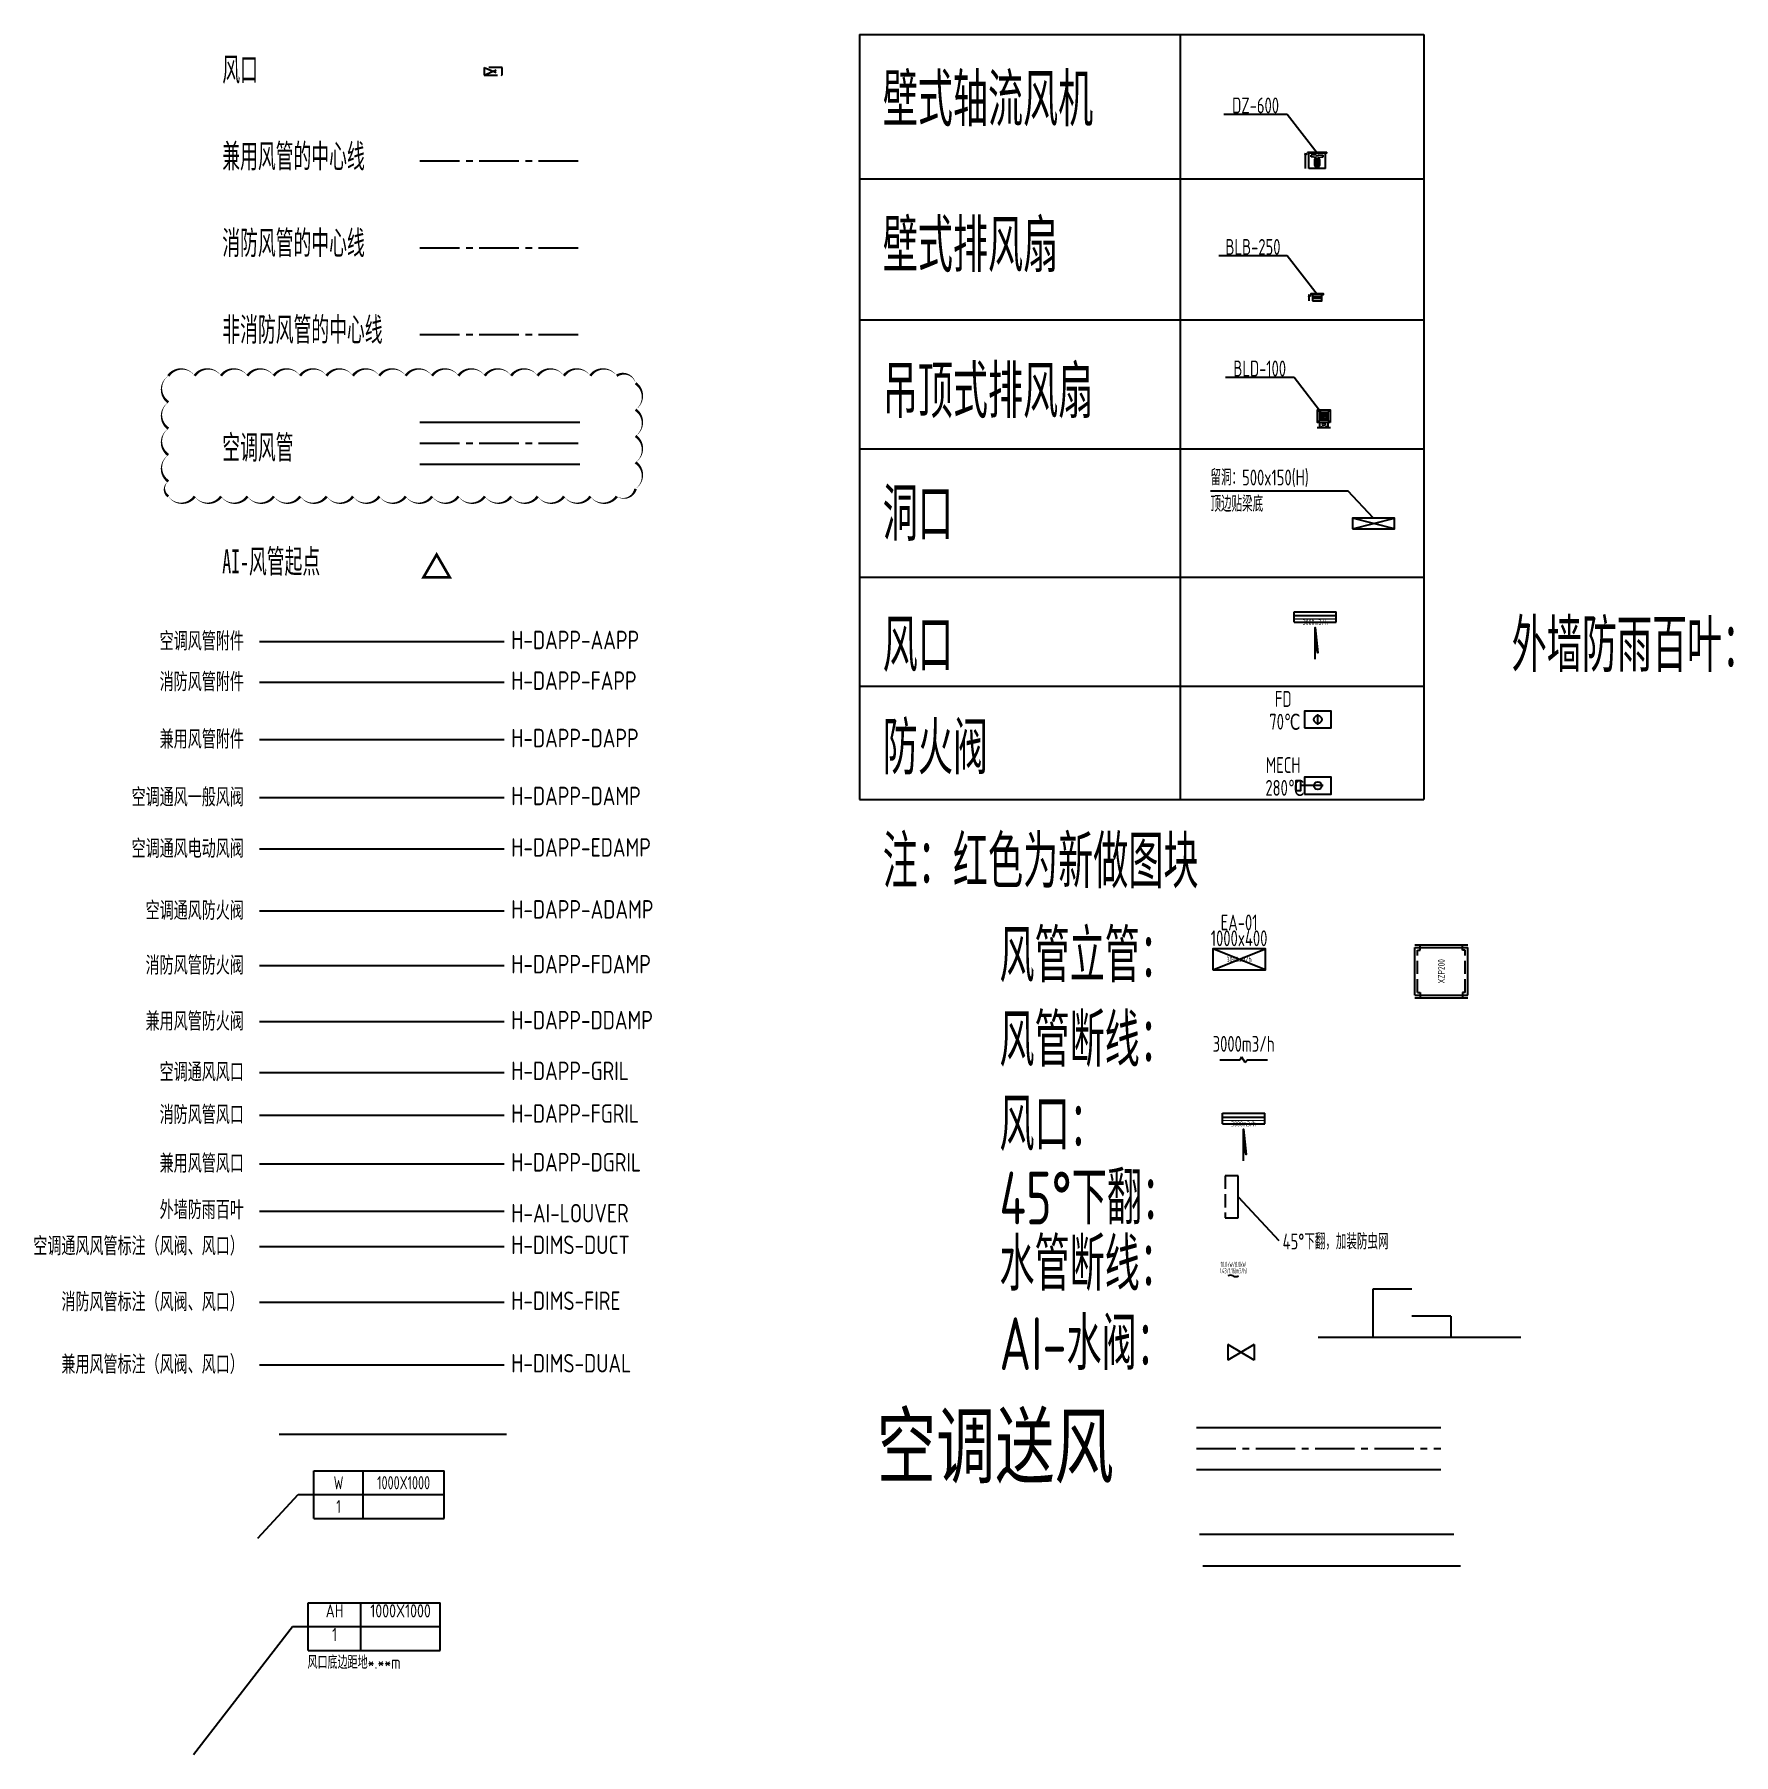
# Model space of a CAD drawing. Extents: x -671963 to 2381076, y -56129 to 1796010.
# Drawn here: x 56097 to 88305, y -35644 to -3040 of the extents above; entities that cross this region are included whole.
import ezdxf
from ezdxf.enums import TextEntityAlignment as Align

# ---------------------------------------------------------------- set-up
doc = ezdxf.new("R2010")
doc.units = 0
doc.header["$LTSCALE"] = 1000
for name, pattern in [('CENTER2', [1.125, 0.75, -0.125, 0.125, -0.125]), ('DASH', [0.35, 0.25, -0.1]), ('HIDDEN2', [0.1875, 0.125, -0.0625])]:
    doc.linetypes.add(name, pattern=pattern)
doc.layers.get('0').update_dxf_attribs({"linetype": 'CONTINUOUS'})
for name, color, linetype, plot in [('AI-圈注', 2, 'CONTINUOUS', False), ('AI-房间功能', 6, 'CONTINUOUS', False), ('AI-水管路由', 110, 'CONTINUOUS', False), ('AI-注释', 6, 'CONTINUOUS', False), ('AI-风管起点', 2, 'CONTINUOUS', False), ('AI-风管路由', 5, 'CONTINUOUS', False), ('H-DUCT-ACON-MID', 252, 'CENTER2', False), ('H-DUCT-DUAL-MID', 252, 'CENTER2', False), ('H-DUCT-FIRE-MID', 252, 'CENTER2', False), ('H-DUCT-VENT-MID', 252, 'CENTER2', False)]:
    doc.layers.add(name, color=color, linetype=linetype, plot=plot)
for name, color, linetype in [('H-AI-LOUVER', 11, 'CONTINUOUS'), ('H-DAPP-AAPP', 3, 'CONTINUOUS'), ('H-DAPP-ADAMP', 11, 'CONTINUOUS'), ('H-DAPP-DAMP', 3, 'CONTINUOUS'), ('H-DAPP-DAPP', 131, 'CONTINUOUS'), ('H-DAPP-DDAMP', 131, 'CONTINUOUS'), ('H-DAPP-DGRIL', 131, 'CONTINUOUS'), ('H-DAPP-EDAMP', 31, 'CONTINUOUS'), ('H-DAPP-FAPP', 3, 'CONTINUOUS'), ('H-DAPP-FDAMP', 161, 'CONTINUOUS'), ('H-DAPP-FGRIL', 161, 'CONTINUOUS'), ('H-DAPP-GRIL', 11, 'CONTINUOUS'), ('H-DIMS', 7, 'CONTINUOUS'), ('H-DIMS-DUAL', 7, 'CONTINUOUS'), ('H-DIMS-DUCT', 7, 'CONTINUOUS'), ('H-DIMS-FIRE', 7, 'CONTINUOUS'), ('H-DUCT-ACON', 2, 'CONTINUOUS'), ('H-EQUP-FANS', 4, 'CONTINUOUS'), ('H-FANS-DIMS', 7, 'CONTINUOUS'), ('H-HOLE', 7, 'CONTINUOUS'), ('h-hole-dims', 7, 'CONTINUOUS'), ('h-papp-valv', 3, 'CONTINUOUS')]:
    doc.layers.add(name, color=color, linetype=linetype)
doc.styles.get("Standard").update_dxf_attribs({"font": '', "width": 0.7})
doc.styles.add('TH-AI-STYLE3', font='tssdeng.shx', dxfattribs={"width": 0.7, "bigfont": 'tssdchn.shx'})
doc.styles.add('TH-STYLE1', font='', dxfattribs={"width": 0.7})
doc.styles.add('TH-STYLE3', font='tssdeng.shx', dxfattribs={"width": 0.8, "bigfont": 'tssdchn.shx'})
doc.styles.get('Standard').set_extended_font_data('STFangsong')
doc.styles.get('TH-STYLE1').set_extended_font_data('STFangsong')
doc.dimstyles.new('ISO-25', dxfattribs={"dimtxt": 2.5, "dimasz": 2.5, "dimexe": 1.25, "dimexo": 0.625, "dimtad": 1, "dimtxsty": 'Standard', "dimcen": 2.5, "dimadec": 0, "dimazin": 0, "dimtfac": 1, "dimtmove": 0, "dimatfit": 3, "dimfxl": 1, "dimarcsym": 0})
doc.dimstyles.new('TH-DIM100', dxfattribs={"dimscale": 100, "dimtxt": 3, "dimasz": 1, "dimexe": 2, "dimexo": 3, "dimgap": 1.5, "dimtad": 1, "dimdec": 3, "dimdsep": 46, "dimtxsty": 'TH-STYLE3', "dimblk": 'ARCHTICK', "dimcen": 0, "dimclrd": 256, "dimclre": 256, "dimclrt": 256, "dimazin": 2, "dimtfac": 1, "dimtdec": 3, "dimtofl": 0, "dimtmove": 0, "dimatfit": 3, "dimfxl": 0.18, "dimtolj": 1, "dimtzin": 0, "dimlwd": -1, "dimlwe": -1, "dimarcsym": 0})

# ---------------------------------------------------------------- blocks, each defined once
blk = doc.blocks.new('*U108')
at = {"linetype": 'DASH'}
for p, q in [((0, -150), (340, 0)), ((0, 0), (340, -150))]:
    blk.add_line(p, q, dxfattribs=at)
blk.add_lwpolyline([(0, -150), (340, -150), (340, 0), (0, 0)], close=True, dxfattribs=at)
blk = doc.blocks.new('*U110')
for p, q in [((3, 4.51), (27.67, 4.51)), ((3, -4.51), (3, 4.51)), ((12.33, -4.51), (12.33, 4.51)), ((27.67, -4.51), (27.67, 4.51)), ((0, 0), (27.67, 0)), ((3, -4.51), (27.67, -4.51))]:
    blk.add_line(p, q)
at = {"style": 'TH-STYLE3', "width": 0.7}
for tag, p in [('风口名称', (7.67, 2.26)), ('尺寸', (20, 2.26)), ('数量', (7.67, -2.26)), ('风量', (20, -2.26))]:
    blk.add_attdef(tag, text='', height=2.5, dxfattribs=at).set_placement(p, align=Align.MIDDLE_CENTER)
blk = doc.blocks.new('AI-风管起点')
at = {"layer": 'AI-风管起点', "const_width": 50}
blk.add_lwpolyline([(-250, -144), (250, -144), (0, 289)], close=True, dxfattribs=at)
blk = doc.blocks.new('*U210')
for p, q in [((-400, 0), (-400, 200)), ((-400, 200), (400, 200)), ((-400, 125), (400, 125)), ((-400, 0), (400, 0)), ((400, 0), (400, 200))]:
    blk.add_line(p, q)
at = {"const_width": 25}
blk.add_lwpolyline([(-400, 63), (400, 63)], dxfattribs=at)
blk.add_lwpolyline([(0, -700), (0, -100), (51, -581), (0, -400)])
at = {"layer": 'AI-注释', "style": 'TH-STYLE3', "width": 0.7}
blk.add_attdef('风量', text='', height=100, dxfattribs=at).set_placement((0, 0), align=Align.MIDDLE_CENTER)
blk = doc.blocks.new('*U301')
blk.add_line((250, -260), (250, -60))
blk.add_lwpolyline([(0, -320), (500, -320), (500, 0), (0, 0)], close=True)
blk.add_circle((250, -160), 75)
at = {"style": 'TH-STYLE3', "width": 0.7}
for s, p in [('FD', (-407, 80)), ('70℃', (-376, -352))]:
    blk.add_text(s, height=300, dxfattribs=at).set_placement(p, align=Align.CENTER)
blk = doc.blocks.new('*U116')
for p, q in [((-400, -200), (400, 0)), ((400, -200), (-400, 0))]:
    blk.add_line(p, q)
blk.add_lwpolyline([(-400, -200), (400, -200), (400, 0), (-400, 0)], close=True)
at = {"layer": 'h-hole-dims'}
for p in [(-3088, 521), (0, 0)]:
    blk.add_line(p, (-488, 521), dxfattribs=at)
at = {"layer": 'h-hole-dims', "style": 'TH-STYLE3', "width": 0.7}
for tag, p in [('洞口尺寸', (-3088, 621)), ('标高', (-3088, 121))]:
    blk.add_attdef(tag, p, '', height=300, dxfattribs=at)
blk = doc.blocks.new('*U164')
for p, q in [((-500, -200), (500, 200)), ((500, -200), (-500, 200))]:
    blk.add_line(p, q)
blk.add_lwpolyline([(-500, -200), (500, -200), (500, 200), (-500, 200)], close=True)
at = {"color": 7, "style": 'TH-STYLE3', "width": 0.7}
for tag, p in [('立管编号', (0, 700)), ('截面尺寸', (0, 400))]:
    blk.add_attdef(tag, text='', height=300, dxfattribs=at).set_placement(p, align=Align.MIDDLE_CENTER)
at = {"layer": 'AI-注释', "style": 'TH-STYLE3', "width": 0.7}
blk.add_attdef('风量', text='', height=100, dxfattribs=at).set_placement((0, 0), align=Align.MIDDLE_CENTER)
blk = doc.blocks.new('AI-风管断线')
for p, q in [((-450, 0), (-64, 0)), ((-64, 0), (-32, 55)), ((0, 0), (-32, 55)), ((32, -55), (0, 0)), ((32, -55), (64, 0)), ((64, 0), (450, 0))]:
    blk.add_line(p, q)
at = {"color": 7, "style": 'TH-STYLE3', "width": 0.7}
blk.add_attdef('风量', text='', height=300, dxfattribs=at).set_placement((0, 300), align=Align.MIDDLE_CENTER)
blk = doc.blocks.new('*U173')
for p, q in [((-400, 0), (-400, 200)), ((-400, 200), (400, 200)), ((-400, 125), (400, 125)), ((-400, 0), (400, 0)), ((400, 0), (400, 200))]:
    blk.add_line(p, q)
at = {"const_width": 25}
blk.add_lwpolyline([(-400, 63), (400, 63)], dxfattribs=at)
blk.add_lwpolyline([(0, -700), (0, -100), (51, -581), (0, -400)])
at = {"layer": 'AI-注释', "style": 'TH-STYLE3', "width": 0.7}
blk.add_attdef('风量', text='', height=100, dxfattribs=at).set_placement((0, 0), align=Align.MIDDLE_CENTER)
blk = doc.blocks.new('*U287')
for p, q in [((175, -160), (-75, -160)), ((350, -160), (150, -160))]:
    blk.add_line(p, q)
for points in [[(0, -320), (500, -320), (500, 0), (0, 0)], [(-165, -250), (-75, -250), (-75, -70), (-165, -70)]]:
    blk.add_lwpolyline(points, close=True)
blk.add_circle((250, -160), 75)
at = {"style": 'TH-STYLE3', "width": 0.7}
for s, p in [('MECH', (-407, 80)), ('280℃', (-376, -352))]:
    blk.add_text(s, height=300, dxfattribs=at).set_placement(p, align=Align.CENTER)
blk = doc.blocks.new('_ArchTick')
at = {"color": 0, "linetype": 'ByBlock', "const_width": 0.15}
blk.add_lwpolyline([(-0.5, -0.5), (0.5, 0.5)], dxfattribs=at)
blk = doc.blocks.new('*U151')
at = {"linetype": 'DASH'}
blk.add_line((-250, 400), (-250, -400), dxfattribs=at)
for p, q in [((0, 400), (-250, 400)), ((0, -400), (0, 400)), ((-250, -400), (0, -400))]:
    blk.add_line(p, q)
blk = doc.blocks.new('*U166')
for p, q in [((250, 150), (-250, -150)), ((250, -150), (-250, 150)), ((-250, 150), (-250, -150)), ((250, 150), (250, -150))]:
    blk.add_line(p, q)
blk = doc.blocks.new('*U211')
at = {"layer": 'AI-注释'}
for centre, start, end in [((-51, -86), 60, 120), ((49, 87), 240, 300)]:
    blk.add_arc(centre, 100, start, end, dxfattribs=at)
at = {"layer": 'AI-注释', "color": 6, "style": 'TH-STYLE3', "width": 0.5}
for tag, p in [('制冷量/制热量', (1, 219)), ('冷/热水量', (1, 99))]:
    blk.add_attdef(tag, text='', height=100, dxfattribs=at).set_placement(p, align=Align.MIDDLE_CENTER)
blk = doc.blocks.new('AI-壁式轴流风机')
for p, q in [((-219, 0), (-234, -42)), ((-219, -295), (-219, 0)), ((-219, 0), (-205, -42)), ((183, 10), (-183, 10)), ((-183, 10), (-183, 0)), ((183, 0), (-183, 0)), ((-160, -295), (-160, 0)), ((183, 10), (183, 0)), ((160, -295), (-160, -295)), ((160, -295), (160, 0))]:
    blk.add_line(p, q)
at = {"color": 94}
for p, q in [((-19, -33), (-115, -39)), ((-115, -74), (-115, -39)), ((-18, -82), (-115, -74)), ((-48, -131), (48, -131)), ((-48, -220), (48, -220)), ((-40, -220), (-40, -131)), ((-39, -119), (-39, -105)), ((-34, -100), (34, -100)), ((-28, -252), (-28, -257)), ((-28, -257), (28, -257)), ((-23, -220), (-23, -131)), ((-19, -33), (-19, -48)), ((-19, -48), (19, -48)), ((-18, -100), (-18, -82)), ((0, -220), (0, -131)), ((18, -82), (115, -74)), ((18, -100), (18, -82)), ((19, -33), (115, -39)), ((19, -33), (19, -48)), ((23, -220), (23, -131)), ((28, -252), (28, -257)), ((39, -119), (39, -105)), ((40, -220), (40, -131)), ((115, -74), (115, -39))]:
    blk.add_line(p, q, dxfattribs=at)
blk.add_lwpolyline([(-28, -252), (28, -252, 0.414214), (48, -233), (48, -126, 0.414214), (41, -119), (-41, -119, 0.414214), (-48, -126), (-48, -233, 0.414214)], format="xyb", close=True, dxfattribs=at)
for centre, start, end in [((-34, -105), 89.9999, 180), ((34, -105), 0, 89.9999)]:
    blk.add_arc(centre, 5, start, end, dxfattribs=at)
at = {"layer": 'H-FANS-DIMS'}
for p, q in [((-566, 732), (-1766, 732)), ((0, 0), (-566, 732))]:
    blk.add_line(p, q, dxfattribs=at)
at = {"layer": 'H-FANS-DIMS', "style": 'TH-STYLE3', "width": 0.7}
blk.add_attdef('设备编号', text='', height=300, dxfattribs=at).set_placement((-1166, 752), align=Align.CENTER)
blk = doc.blocks.new('*U215')
for p, q in [((-150, 0), (-165, -42)), ((-150, -120), (-150, 0)), ((-150, 0), (-135, -42))]:
    blk.add_line(p, q)
for points in [[(-120, 0), (120, 0), (120, 10), (-120, 10)], [(-88, -120), (88, -120), (88, 0), (-88, 0)]]:
    blk.add_lwpolyline(points, close=True)
at = {"color": 94}
blk.add_lwpolyline([(-12, -72), (13, -72), (13, -48), (-12, -48)], close=True, dxfattribs=at)
for centre, radius, start, end in [((-71, -60), 4.36, 115.3781, 244.6219), ((-40, -125), 76.1, 68.9106, 115.3781), ((-40, 5), 76.1, 244.6219, 291.0894), ((40, -125), 76.1, 64.6219, 111.0887), ((40, 5), 76.1, 248.9113, 295.3781), ((71, -60), 4.36, 295.3781, 64.6219)]:
    blk.add_arc(centre, radius, start, end, dxfattribs=at)
at = {"layer": 'H-FANS-DIMS'}
for p, q in [((-566, 732), (-1866, 732)), ((0, 0), (-566, 732))]:
    blk.add_line(p, q, dxfattribs=at)
at = {"layer": 'H-FANS-DIMS', "style": 'TH-STYLE3', "width": 0.7}
blk.add_attdef('设备编号', text='', height=300, dxfattribs=at).set_placement((-1216, 752), align=Align.CENTER)
blk = doc.blocks.new('*U216')
at = {"color": 94}
for p, q in [((-45, 45), (-120, 120)), ((0, 0), (0, 0)), ((45, 45), (120, 120)), ((-45, -45), (-120, -120)), ((120, -120), (45, -45))]:
    blk.add_line(p, q, dxfattribs=at)
at = {"color": 3}
blk.add_line((125, -220), (-125, -220), dxfattribs=at)
at = {"color": 3, "linetype": 'HIDDEN2', "ltscale": 0.2}
for p in [(-53, -208), (53, -208)]:
    blk.add_line(p, (0, -155), dxfattribs=at)
blk.add_lwpolyline([(120, -120), (-120, -120), (-120, 120), (120, 120)], close=True)
at = {"color": 94}
for points in [[(75, -75), (-75, -75), (-75, 75), (75, 75)], [(45, -45), (-45, -45), (-45, 45), (45, 45)], [(15, -15), (-15, -15), (-15, 15), (15, 15)]]:
    blk.add_lwpolyline(points, close=True, dxfattribs=at)
for points in [[(-75, -220), (-75, -120)], [(75, -120), (75, -220)]]:
    blk.add_lwpolyline(points)
at = {"color": 1, "linetype": 'HIDDEN2', "ltscale": 0.2}
blk.add_circle((0, -155), 25, dxfattribs=at)
at = {"layer": 'H-FANS-DIMS'}
for p, q in [((-566, 732), (-1866, 732)), ((0, 0), (-566, 732))]:
    blk.add_line(p, q, dxfattribs=at)
at = {"layer": 'H-FANS-DIMS', "style": 'TH-STYLE3', "width": 0.7}
blk.add_attdef('设备编号', text='', height=300, dxfattribs=at).set_placement((-1216, 752), align=Align.CENTER)
blk = doc.blocks.new('*U220')
for p, q in [((0, 0), (1000, 0)), ((100, -100), (100, 0)), ((900, -100), (900, 0)), ((0, -50), (1000, -50)), ((0, -950), (0, -50)), ((50, -100), (100, -100)), ((950, -100), (900, -100)), ((1000, -950), (1000, -50)), ((0, -950), (1000, -950)), ((50, -900), (100, -900)), ((100, -900), (100, -1000)), ((900, -900), (900, -1000)), ((950, -900), (900, -900)), ((0, -1000), (1000, -1000))]:
    blk.add_line(p, q)
at = {"linetype": 'DASH'}
for p, q in [((50, -900), (50, -100)), ((950, -900), (950, -100))]:
    blk.add_line(p, q, dxfattribs=at)
at = {"style": 'TH-STYLE3', "width": 0.7}
blk.add_text('XZP200', height=125, rotation=90, dxfattribs=at).set_placement((500, -500), align=Align.MIDDLE_CENTER)
blk = doc.blocks.new('*U168')
for p, q in [((21.73, 28.75), (46.73, 28.75)), ((21.73, 19.75), (21.73, 28.75)), ((31.73, 19.75), (31.73, 28.75)), ((46.73, 19.75), (46.73, 28.75)), ((18.73, 24.25), (46.73, 24.25)), ((21.73, 19.75), (46.73, 19.75))]:
    blk.add_line(p, q)
at = {"style": 'TH-STYLE3', "width": 0.8}
for tag, p in [('风口名称', (26.73, 25.25)), ('尺寸', (39.23, 25.25)), ('数量', (26.73, 20.75)), ('风量', (39.23, 20.75))]:
    blk.add_attdef(tag, text='', height=2.5, dxfattribs=at).set_placement(p, align=Align.BOTTOM_CENTER)
blk.add_attdef('安装属性_001', (21.6, 16.24), '', height=2.5, dxfattribs=at)
blk.add_leader([(0, 0), (18.73, 24.25)], dimstyle='ISO-25', override={"dimasz": 1, "dimgap": 0.625, "dimtad": 0})

msp = doc.modelspace()

# ---------------------------------------------------------------- linework, layer by layer
for p, q in [((82204.868, -26825.0517), (81466.2927, -26825.0517)), ((81466.2927, -26825.0517), (81466.2927, -27732.1644)), ((82943.4432, -27332.2115), (82204.868, -27332.2115)), ((82943.4432, -27332.2115), (82943.4432, -27732.1644)), ((80430.0992, -27732.1644), (84269.5689, -27732.1644))]:
    msp.add_line(p, q)
at = {"layer": 'AI-圈注'}
msp.add_line((60733.8461, -29571.8489), (65045.3259, -29571.8489), dxfattribs=at)
at = {"layer": 'AI-水管路由'}
msp.add_line((78243.6553, -32067.6517), (83129.7195, -32067.6517), dxfattribs=at)
at = {"layer": 'AI-注释'}
for p, q in [((71734.8474, -3039.6269), (82432.6644, -3039.6269)), ((71734.8474, -3039.6269), (71734.8474, -17542.2582)), ((77817.1252, -3039.6269), (77817.1252, -17542.2582)), ((82432.6644, -3039.6269), (82432.6644, -17542.2582)), ((71734.8474, -5774.1319), (82432.6644, -5774.1319)), ((71734.8474, -8448.7096), (82432.6644, -8448.7096)), ((71734.8474, -10895.3196), (82432.6644, -10895.3196)), ((71734.8474, -13325.3099), (82432.6644, -13325.3099)), ((71734.8474, -15390.4455), (82432.6644, -15390.4455)), ((71734.8474, -17542.2582), (82432.6644, -17542.2582))]:
    msp.add_line(p, q, dxfattribs=at)
msp.add_lwpolyline([(58636.0906, -11795.9988, 0, 50, 0.52056705), (59136.0906, -11795.9988, 0, 50, 0.52056705), (59636.0906, -11795.9988, 0, 50, 0.52056705), (60136.0906, -11795.9988, 0, 50, 0.52056705), (60636.0906, -11795.9988, 0, 50, 0.52056705), (61136.0906, -11795.9988, 0, 50, 0.52056705), (61636.0906, -11795.9988, 0, 50, 0.52056705), (62136.0906, -11795.9988, 0, 50, 0.52056705), (62636.0906, -11795.9988, 0, 50, 0.52056705), (63136.0906, -11795.9988, 0, 50, 0.52056705), (63636.0906, -11795.9988, 0, 50, 0.52056705), (64136.0906, -11795.9988, 0, 50, 0.52056705), (64636.0906, -11795.9988, 0, 50, 0.52056705), (65136.0906, -11795.9988, 0, 50, 0.52056705), (65636.0906, -11795.9988, 0, 50, 0.52056705), (66136.0906, -11795.9988, 0, 50, 0.52056705), (66636.0906, -11795.9988, 0, 50, 0.52056705), (67136.0906, -11795.9988, 0, 50, 0.52056705), (67491.8797, -11651.7879, 0, 50, 0.52056705), (67491.8797, -11151.7879, 0, 50, 0.52056705), (67491.8797, -10651.7879, 0, 50, 0.52056705), (67491.8797, -10151.7879, 0, 50, 0.52056705), (67491.8797, -9651.7879, 0, 50, 0.52056705), (67133.9816, -9509.6861, 0, 50, 0.52056705), (66633.9816, -9509.6861, 0, 50, 0.52056705), (66133.9816, -9509.6861, 0, 50, 0.52056705), (65633.9816, -9509.6861, 0, 50, 0.52056705), (65133.9816, -9509.6861, 0, 50, 0.52056705), (64633.9816, -9509.6861, 0, 50, 0.52056705), (64133.9816, -9509.6861, 0, 50, 0.52056705), (63633.9816, -9509.6861, 0, 50, 0.52056705), (63133.9816, -9509.6861, 0, 50, 0.52056705), (62633.9816, -9509.6861, 0, 50, 0.52056705), (62133.9816, -9509.6861, 0, 50, 0.52056705), (61633.9816, -9509.6861, 0, 50, 0.52056705), (61133.9816, -9509.6861, 0, 50, 0.52056705), (60633.9816, -9509.6861, 0, 50, 0.52056705), (60133.9816, -9509.6861, 0, 50, 0.52056705), (59633.9816, -9509.6861, 0, 50, 0.52056705), (59133.9816, -9509.6861, 0, 50, 0.52056705), (58636.0906, -9511.7951, 0, 50, 0.52056705), (58636.0906, -10011.7951, 0, 50, 0.52056705), (58636.0906, -10511.7951, 0, 50, 0.52056705), (58636.0906, -11011.7951, 0, 50, 0.52056705), (58636.0906, -11511.7951, 0, 50, 0.52056705)], format="xyseb", close=True, dxfattribs=at)
at = {"layer": 'AI-风管路由'}
msp.add_line((78181.6332, -31465.6664), (82999.5048, -31465.6664), dxfattribs=at)
at = {"layer": 'H-AI-LOUVER'}
msp.add_line((60366.128, -25345.1118), (65001.122, -25345.1118), dxfattribs=at)
at = {"layer": 'H-DAPP-AAPP'}
msp.add_line((60366.128, -14546.7479), (65001.122, -14546.7479), dxfattribs=at)
at = {"layer": 'H-DAPP-ADAMP'}
msp.add_line((60366.128, -19652.4499), (65001.122, -19652.4499), dxfattribs=at)
at = {"layer": 'H-DAPP-DAMP'}
msp.add_line((60366.128, -17503.5703), (65001.122, -17503.5703), dxfattribs=at)
at = {"layer": 'H-DAPP-DAPP'}
msp.add_line((60366.128, -16405.7021), (65001.122, -16405.7021), dxfattribs=at)
at = {"layer": 'H-DAPP-DDAMP'}
msp.add_line((60366.128, -21751.3171), (65001.122, -21751.3171), dxfattribs=at)
at = {"layer": 'H-DAPP-DGRIL'}
msp.add_line((60366.128, -24446.0721), (65001.122, -24446.0721), dxfattribs=at)
at = {"layer": 'H-DAPP-EDAMP'}
msp.add_line((60366.128, -18478.169), (65001.122, -18478.169), dxfattribs=at)
at = {"layer": 'H-DAPP-FAPP'}
msp.add_line((60366.128, -15317.6311), (65001.122, -15317.6311), dxfattribs=at)
at = {"layer": 'H-DAPP-FDAMP'}
msp.add_line((60366.128, -20690.6245), (65001.122, -20690.6245), dxfattribs=at)
at = {"layer": 'H-DAPP-FGRIL'}
msp.add_line((60366.128, -23522.9633), (65001.122, -23522.9633), dxfattribs=at)
at = {"layer": 'H-DAPP-GRIL'}
msp.add_line((60366.128, -22713.5475), (65001.122, -22713.5475), dxfattribs=at)
at = {"layer": 'H-DIMS-DUAL'}
msp.add_line((60366.128, -28255.5351), (65001.122, -28255.5351), dxfattribs=at)
at = {"layer": 'H-DIMS-DUCT'}
msp.add_line((60366.128, -26011.1662), (65001.122, -26011.1662), dxfattribs=at)
at = {"layer": 'H-DIMS-FIRE'}
msp.add_line((60366.128, -27069.8315), (65001.122, -27069.8315), dxfattribs=at)
at = {"layer": 'H-DUCT-ACON'}
for p, q in [((63405.2593, -10386.4716), (66433.426, -10386.4716)), ((63405.2593, -11186.4716), (66433.426, -11186.4716)), ((78121.5702, -29443.0374), (82756.5642, -29443.0374)), ((78121.5702, -30243.0374), (82756.5642, -30243.0374))]:
    msp.add_line(p, q, dxfattribs=at)
at = {"layer": 'H-DUCT-ACON-MID'}
msp.add_line((63405.2593, -10786.4716), (66433.426, -10786.4716), dxfattribs=at)
at = {"layer": 'H-DUCT-ACON-MID', "color": 5}
msp.add_line((78121.5702, -29843.0374), (82756.5642, -29843.0374), dxfattribs=at)
at = {"layer": 'H-DUCT-DUAL-MID'}
msp.add_line((63405.2593, -5438.791), (66433.426, -5438.791), dxfattribs=at)
at = {"layer": 'H-DUCT-FIRE-MID'}
msp.add_line((63405.2593, -7082.0742), (66433.426, -7082.0742), dxfattribs=at)
at = {"layer": 'H-DUCT-VENT-MID'}
msp.add_line((63405.2593, -8725.3575), (66433.426, -8725.3575), dxfattribs=at)

# ---------------------------------------------------------------- block references
ref = msp.add_blockref('*U164', (78931.7285, -20571.9043))
ref.add_attrib('截面尺寸', '1000x400', dxfattribs={"color": 7, "height": 300, "style": 'TH-STYLE3', "width": 0.7}).set_placement((78931.7285, -20171.9043), align=Align.MIDDLE_CENTER)
ref.add_attrib('风管编号', 'EA-01', dxfattribs={"color": 7, "height": 300, "style": 'TH-STYLE3', "width": 0.7}).set_placement((78931.7285, -19871.9043), align=Align.MIDDLE_CENTER)
ref.add_attrib('风量', '3000m3/h', dxfattribs={"layer": 'AI-注释', "height": 100, "style": 'TH-STYLE3', "width": 0.7}).set_placement((78931.7285, -20571.9043), align=Align.MIDDLE_CENTER)
for name, p in [('AI-风管断线', (79017.8207, -22472.5309)), ('*U173', (79017.8207, -23688.2477))]:
    msp.add_blockref(name, p).add_auto_attribs({'风量': '3000m3/h'})
msp.add_blockref('*U151', (78917.0929, -25071.4695))
at = {"xscale": 100, "yscale": 100, "zscale": 100}
msp.add_blockref('*U168', (59114.1677, -35643.8719), dxfattribs=at).add_auto_attribs({'风口名称': 'AH', '尺寸': '1000X1000', '数量': '1', '安装属性_001': '风口底边距地*.**m'})
at = {"layer": 'AI-房间功能'}
msp.add_blockref('*U220', (82264.8801, -20297.6984), dxfattribs=at)
at = {"layer": 'AI-水管路由'}
msp.add_blockref('*U211', (78819.2874, -26572.02), dxfattribs=at).add_auto_attribs({'冷/热水量': '1.43/1.16(m3/h)', '制冷量/制热量': '10.0kW/8.0kW'})
at = {"layer": 'AI-风管起点'}
msp.add_blockref('AI-风管起点', (63721.1819, -13187.7306), dxfattribs=at)
at = {"layer": 'H-AI-LOUVER'}
msp.add_blockref('*U210', (80373.8404, -14181.7873), dxfattribs=at).add_auto_attribs({'风量': '3000m3/h'})
at = {"layer": 'H-AI-LOUVER', "xscale": 100, "yscale": 100, "zscale": 100}
msp.add_blockref('*U110', (61095.2907, -30716.9088), dxfattribs=at).add_auto_attribs({'风口名称': 'W', '尺寸': '1000X1000', '数量': '1'})
at = {"layer": 'H-DAPP-ADAMP'}
for name, p in [('*U301', (80174.4581, -15865.401)), ('*U287', (80174.4581, -17118.7452))]:
    msp.add_blockref(name, p, dxfattribs=at)
at = {"layer": 'H-DAPP-EDAMP'}
msp.add_blockref('*U108', (64622.7589, -3663.876), dxfattribs=at)
at = {"layer": 'H-EQUP-FANS'}
for name, p, values in [('AI-壁式轴流风机', (80411.1401, -5287.6745), {'设备编号': 'DZ-600'}), ('*U215', (80411.1397, -7969.4456), {'设备编号': 'BLB-250'}), ('*U216', (80538.5194, -10274.2783), {'设备编号': 'BLD-100'})]:
    msp.add_blockref(name, p, dxfattribs=at).add_auto_attribs(values)
at = {"layer": 'H-HOLE'}
msp.add_blockref('*U116', (81478.1477, -12209.1434), dxfattribs=at).add_auto_attribs({'洞口尺寸': '留洞：500x150(H)', '标高': '顶边贴梁底'})
at = {"layer": 'h-papp-valv'}
msp.add_blockref('*U166', (78965.5778, -28019.1065), dxfattribs=at)

# ---------------------------------------------------------------- texts
at = {"style": 'TH-AI-STYLE3', "width": 0.7}
msp.add_text('45°下翻，加装防虫网', height=300, dxfattribs=at).set_placement((79756.7203, -26068.3843))
at = {"layer": 'AI-注释', "color": 1, "style": 'TH-STYLE3', "width": 0.7}
for s, p in [('壁式轴流风机', (72177.1386, -4781.5816)), ('壁式排风扇', (72177.1386, -7544.8207)), ('吊顶式排风扇', (72177.1386, -10311.5929)), ('洞口', (72177.1386, -12637.6587)), ('外墙防雨百叶：', (84097.9837, -15123.67)), ('风口', (72177.1386, -15123.67)), ('注：红色为新做图块', (72177.1386, -19222.3297)), ('风管立管：', (74389.4057, -21004.0746)), ('风管断线：', (74389.4057, -22604.0746)), ('风口：', (74389.4057, -24204.0746)), ('45°下翻：', (74389.4057, -25594.1698)), ('水管断线：', (74389.4057, -26850.2662)), ('AI-水阀：', (74389.4057, -28354.4075))]:
    msp.add_text(s, height=1000, dxfattribs=at).set_placement(p)
at = {"layer": 'AI-注释', "width": 0.7}
for s, height, style, p in [('防火阀', 1000, 'TH-STYLE3', (72177.1386, -17065.3049)), ('空调送风', 1177.02114, 'TH-STYLE1', (72062.0694, -30377.1694))]:
    msp.add_text(s, height=height, dxfattribs=dict(at, style=style)).set_placement(p)
at = {"layer": 'H-AI-LOUVER', "style": 'TH-STYLE3', "width": 0.8}
msp.add_text('外墙防雨百叶', height=350, dxfattribs=at).set_placement((60066.912, -25495.4919), align=Align.RIGHT)
msp.add_text('H-AI-LOUVER', height=350, dxfattribs=at).set_placement((65134.3499, -25557.197))
at = {"layer": 'H-DAPP-AAPP', "style": 'TH-STYLE3', "width": 0.8}
msp.add_text('空调风管附件', height=350, dxfattribs=at).set_placement((60066.912, -14717.4017), align=Align.RIGHT)
msp.add_text('H-DAPP-AAPP', height=350, dxfattribs=at).set_placement((65134.3499, -14692.768))
at = {"layer": 'H-DAPP-ADAMP', "style": 'TH-STYLE3', "width": 0.8}
msp.add_text('空调通风防火阀', height=350, dxfattribs=at).set_placement((60066.912, -19823.1037), align=Align.RIGHT)
msp.add_text('H-DAPP-ADAMP', height=350, dxfattribs=at).set_placement((65134.3499, -19798.47))
at = {"layer": 'H-DAPP-DAMP', "style": 'TH-STYLE3', "width": 0.8}
msp.add_text('空调通风一般风阀', height=350, dxfattribs=at).set_placement((60066.912, -17674.2241), align=Align.RIGHT)
msp.add_text('H-DAPP-DAMP', height=350, dxfattribs=at).set_placement((65134.3499, -17649.5904))
at = {"layer": 'H-DAPP-DAPP', "style": 'TH-STYLE3', "width": 0.8}
msp.add_text('兼用风管附件', height=350, dxfattribs=at).set_placement((60066.912, -16576.3559), align=Align.RIGHT)
msp.add_text('H-DAPP-DAPP', height=350, dxfattribs=at).set_placement((65134.3499, -16551.7221))
at = {"layer": 'H-DAPP-DDAMP', "style": 'TH-STYLE3', "width": 0.8}
msp.add_text('兼用风管防火阀', height=350, dxfattribs=at).set_placement((60066.912, -21921.971), align=Align.RIGHT)
msp.add_text('H-DAPP-DDAMP', height=350, dxfattribs=at).set_placement((65134.3499, -21897.3372))
at = {"layer": 'H-DAPP-DGRIL', "style": 'TH-STYLE3', "width": 0.8}
msp.add_text('兼用风管风口', height=350, dxfattribs=at).set_placement((60066.912, -24616.7259), align=Align.RIGHT)
msp.add_text('H-DAPP-DGRIL', height=350, dxfattribs=at).set_placement((65134.3499, -24592.0922))
at = {"layer": 'H-DAPP-EDAMP', "style": 'TH-STYLE3', "width": 0.8}
msp.add_text('空调通风电动风阀', height=350, dxfattribs=at).set_placement((60066.912, -18648.8228), align=Align.RIGHT)
msp.add_text('H-DAPP-EDAMP', height=350, dxfattribs=at).set_placement((65134.3499, -18624.1891))
at = {"layer": 'H-DAPP-FAPP', "style": 'TH-STYLE3', "width": 0.8}
msp.add_text('消防风管附件', height=350, dxfattribs=at).set_placement((60066.912, -15488.2849), align=Align.RIGHT)
msp.add_text('H-DAPP-FAPP', height=350, dxfattribs=at).set_placement((65134.3499, -15463.6512))
at = {"layer": 'H-DAPP-FDAMP', "style": 'TH-STYLE3', "width": 0.8}
msp.add_text('消防风管防火阀', height=350, dxfattribs=at).set_placement((60066.912, -20861.2783), align=Align.RIGHT)
msp.add_text('H-DAPP-FDAMP', height=350, dxfattribs=at).set_placement((65134.3499, -20836.6445))
at = {"layer": 'H-DAPP-FGRIL', "style": 'TH-STYLE3', "width": 0.8}
msp.add_text('消防风管风口', height=350, dxfattribs=at).set_placement((60066.912, -23693.6171), align=Align.RIGHT)
msp.add_text('H-DAPP-FGRIL', height=350, dxfattribs=at).set_placement((65134.3499, -23668.9833))
at = {"layer": 'H-DAPP-GRIL', "style": 'TH-STYLE3', "width": 0.8}
msp.add_text('空调通风风口', height=350, dxfattribs=at).set_placement((60066.912, -22884.2013), align=Align.RIGHT)
msp.add_text('H-DAPP-GRIL', height=350, dxfattribs=at).set_placement((65134.3499, -22859.5675))
at = {"layer": 'H-DIMS', "style": 'TH-STYLE1', "width": 0.55}
for s, p in [('风口', (59658.3791, -3925.9991)), ('兼用风管的中心线', (59658.3791, -5569.2824)), ('消防风管的中心线', (59658.3791, -7212.5656)), ('非消防风管的中心线', (59658.3791, -8855.8489)), ('空调风管', (59658.3791, -11090.1296)), ('AI-风管起点', (59658.3791, -13251.3442))]:
    msp.add_text(s, height=450, dxfattribs=at).set_placement(p)
at = {"layer": 'H-DIMS-DUAL', "style": 'TH-STYLE3', "width": 0.8}
msp.add_text('兼用风管标注（风阀、风口）', height=350, dxfattribs=at).set_placement((60066.912, -28426.189), align=Align.RIGHT)
msp.add_text('H-DIMS-DUAL', height=350, dxfattribs=at).set_placement((65134.3499, -28401.5552))
at = {"layer": 'H-DIMS-DUCT', "style": 'TH-STYLE3', "width": 0.8}
msp.add_text('空调通风风管标注（风阀、风口）', height=350, dxfattribs=at).set_placement((60066.912, -26181.82), align=Align.RIGHT)
msp.add_text('H-DIMS-DUCT', height=350, dxfattribs=at).set_placement((65134.3499, -26157.1862))
at = {"layer": 'H-DIMS-FIRE', "style": 'TH-STYLE3', "width": 0.8}
msp.add_text('消防风管标注（风阀、风口）', height=350, dxfattribs=at).set_placement((60066.912, -27240.4853), align=Align.RIGHT)
msp.add_text('H-DIMS-FIRE', height=350, dxfattribs=at).set_placement((65134.3499, -27215.8516))

# ---------------------------------------------------------------- leaders
msp.add_leader([(78917.0929, -25071.4695), (79681.7203, -25896.6465)], dimstyle='TH-DIM100', override={"dimtad": 0})
at = {"layer": 'H-AI-LOUVER'}
msp.add_leader([(60330.6634, -31542.0858), (61095.2907, -30716.9088)], dimstyle='TH-DIM100', override={"dimtad": 0}, dxfattribs=at)

doc.saveas('drawing.dxf')
